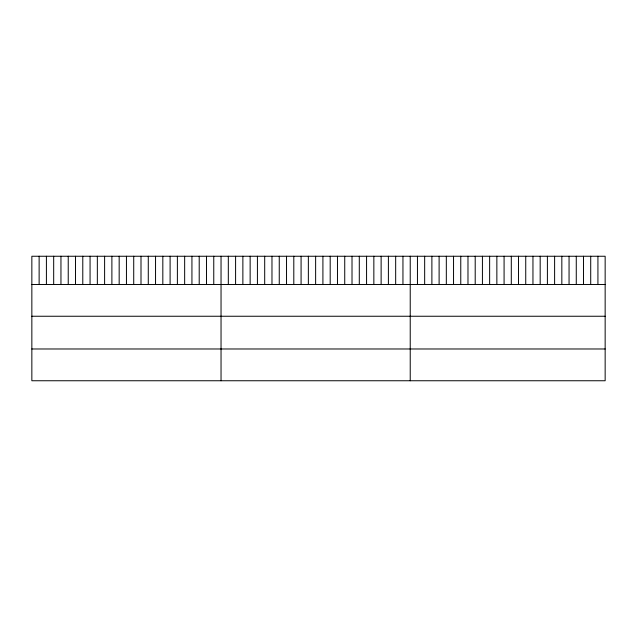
<?xml version="1.0" encoding="UTF-8"?>
<svg xmlns="http://www.w3.org/2000/svg" width="637" height="637" viewBox="0 0 637 637"><rect width="100%" height="100%" fill="white"/><g stroke="black" fill="none" stroke-linecap="round" stroke-linejoin="round"><path stroke-width="0.96" d="M605.15 284.476L605.15 380.751L31.85 380.751L31.85 256.249L605.15 256.249L605.15 284.476L31.85 284.476M31.85 316.247L605.15 316.247M31.85 348.98L605.15 348.98M597.928 256.249L597.928 284.476M590.714 256.249L590.714 284.476M583.492 256.249L583.492 284.476M576.27 256.249L576.27 284.476M569.056 256.249L569.056 284.476M561.834 256.249L561.834 284.476M554.612 256.249L554.612 284.476M547.398 256.249L547.398 284.476M540.176 256.249L540.176 284.476M532.954 256.249L532.954 284.476M525.74 256.249L525.74 284.476M518.518 256.249L518.518 284.476M511.296 256.249L511.296 284.476M504.082 256.249L504.082 284.476M496.86 256.249L496.86 284.476M489.638 256.249L489.638 284.476M482.424 256.249L482.424 284.476M475.202 256.249L475.202 284.476M467.98 256.249L467.98 284.476M460.766 256.249L460.766 284.476M453.544 256.249L453.544 284.476M446.322 256.249L446.322 284.476M439.108 256.249L439.108 284.476M431.886 256.249L431.886 284.476M424.664 256.249L424.664 284.476M417.45 256.249L417.45 284.476M410.228 256.249L410.228 380.751M402.95 256.249L402.95 284.476M395.673 256.249L395.673 284.476M388.395 256.249L388.395 284.476M381.125 256.249L381.125 284.476M373.847 256.249L373.847 284.476M366.57 256.249L366.57 284.476M359.292 256.249L359.292 284.476M352.014 256.249L352.014 284.476M344.736 256.249L344.736 284.476M337.467 256.249L337.467 284.476M330.189 256.249L330.189 284.476M322.911 256.249L322.911 284.476M315.633 256.249L315.633 284.476M308.356 256.249L308.356 284.476M301.078 256.249L301.078 284.476M293.8 256.249L293.8 284.476M286.531 256.249L286.531 284.476M279.253 256.249L279.253 284.476M271.975 256.249L271.975 284.476M264.697 256.249L264.697 284.476M257.42 256.249L257.42 284.476M250.142 256.249L250.142 284.476M242.872 256.249L242.872 284.476M235.594 256.249L235.594 284.476M228.317 256.249L228.317 284.476M221.039 256.249L221.039 380.751M213.761 256.249L213.761 284.476M206.484 256.249L206.484 284.476M199.206 256.249L199.206 284.476M191.936 256.249L191.936 284.476M184.658 256.249L184.658 284.476M177.381 256.249L177.381 284.476M170.103 256.249L170.103 284.476M162.825 256.249L162.825 284.476M155.547 256.249L155.547 284.476M148.278 256.249L148.278 284.476M141 256.249L141 284.476M133.722 256.249L133.722 284.476M126.445 256.249L126.445 284.476M119.167 256.249L119.167 284.476M111.889 256.249L111.889 284.476M104.611 256.249L104.611 284.476M97.342 256.249L97.342 284.476M90.064 256.249L90.064 284.476M82.786 256.249L82.786 284.476M75.508 256.249L75.508 284.476M68.231 256.249L68.231 284.476M60.953 256.249L60.953 284.476M53.683 256.249L53.683 284.476M46.405 256.249L46.405 284.476M39.128 256.249L39.128 284.476"/></g></svg>
